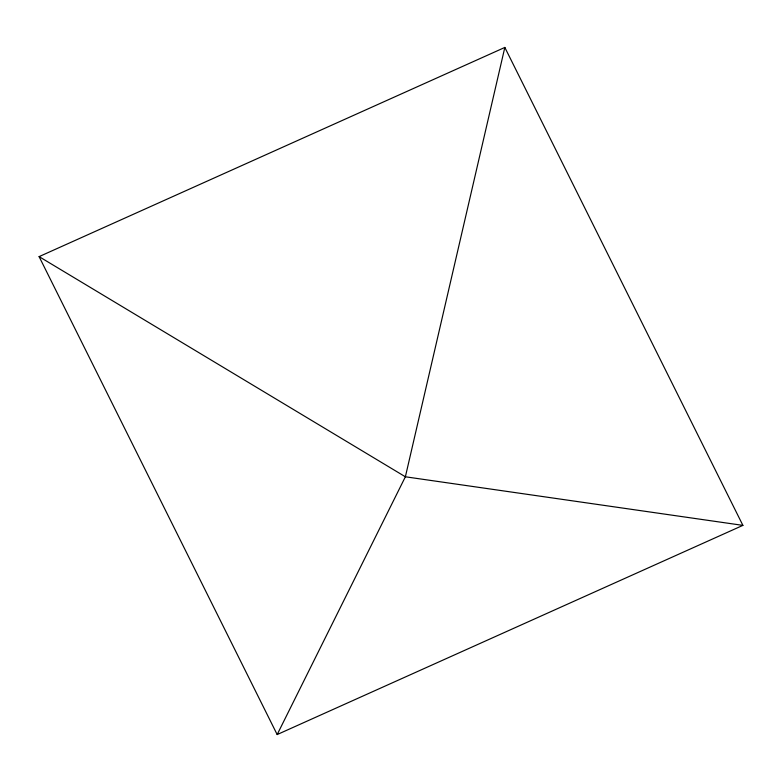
<?xml version="1.0" encoding="UTF-8"?>
<svg xmlns="http://www.w3.org/2000/svg" width="782" height="782" viewBox="0 0 782 782"><rect width="100%" height="100%" fill="white"/><g stroke="black" fill="none" stroke-linecap="round" stroke-linejoin="round"><path stroke-width="1.17" d="M504.83 47.438L405.379 476.785L277.17 734.562L39.1 256.623L504.83 47.438L742.9 525.377L277.17 734.562M742.9 525.377L405.379 476.785L39.1 256.623"/></g></svg>
